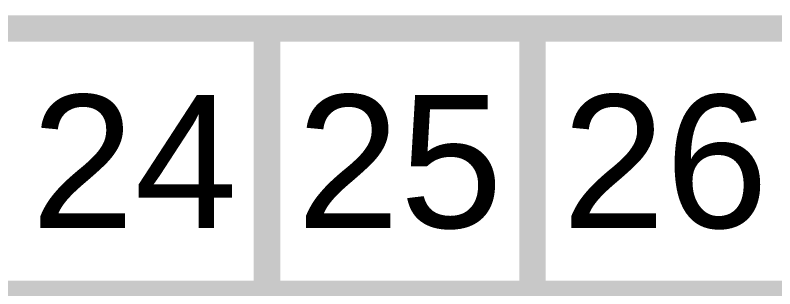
# Model space of a CAD drawing. Header units: feet. Extents: x 2175025 to 2179063, y 467811 to 470338.
# Drawn here: x 2176542.9 to 2176723.2, y 470272.7 to 470337.5 of the extents above; entities that cross this region are included whole.
import ezdxf
from ezdxf.enums import TextEntityAlignment as Align

# ---------------------------------------------------------------- set-up
doc = ezdxf.new("R2010")
doc.units = ezdxf.units.FT
doc.header["$LTSCALE"] = 0.5
doc.header["$MEASUREMENT"] = 0
doc.layers.add('BASE', color=7, linetype='CONTINUOUS')
doc.styles.get("Standard").update_dxf_attribs({"font": 'ARIAL.TTF'})

msp = doc.modelspace()

# ---------------------------------------------------------------- linework, layer by layer
at = {"layer": 'BASE', "const_width": 6.3}
for points in [[(2175027.69, 467814.35), (2179059.69, 467814.35), (2179059.69, 470334.35), (2175027.69, 470334.35)], [(2175090.55, 467877.33), (2178996.87, 467877.23), (2178996.78, 470271.38), (2175091.35, 470271.45)]]:
    msp.add_lwpolyline(points, close=True, dxfattribs=at)
for points in [[(2176602.69, 470271.35), (2176602.69, 470334.35)], [(2176665.69, 470271.35), (2176665.69, 470334.35)]]:
    msp.add_lwpolyline(points, dxfattribs=at)

# ---------------------------------------------------------------- texts
at = {"layer": 'BASE'}
for s, p in [('24', (2176571.19, 470302.85)), ('25', (2176634.19, 470302.85)), ('26', (2176697.19, 470302.85))]:
    msp.add_text(s, height=31.5, dxfattribs=at).set_placement(p, align=Align.MIDDLE_CENTER)

doc.saveas('drawing.dxf')
